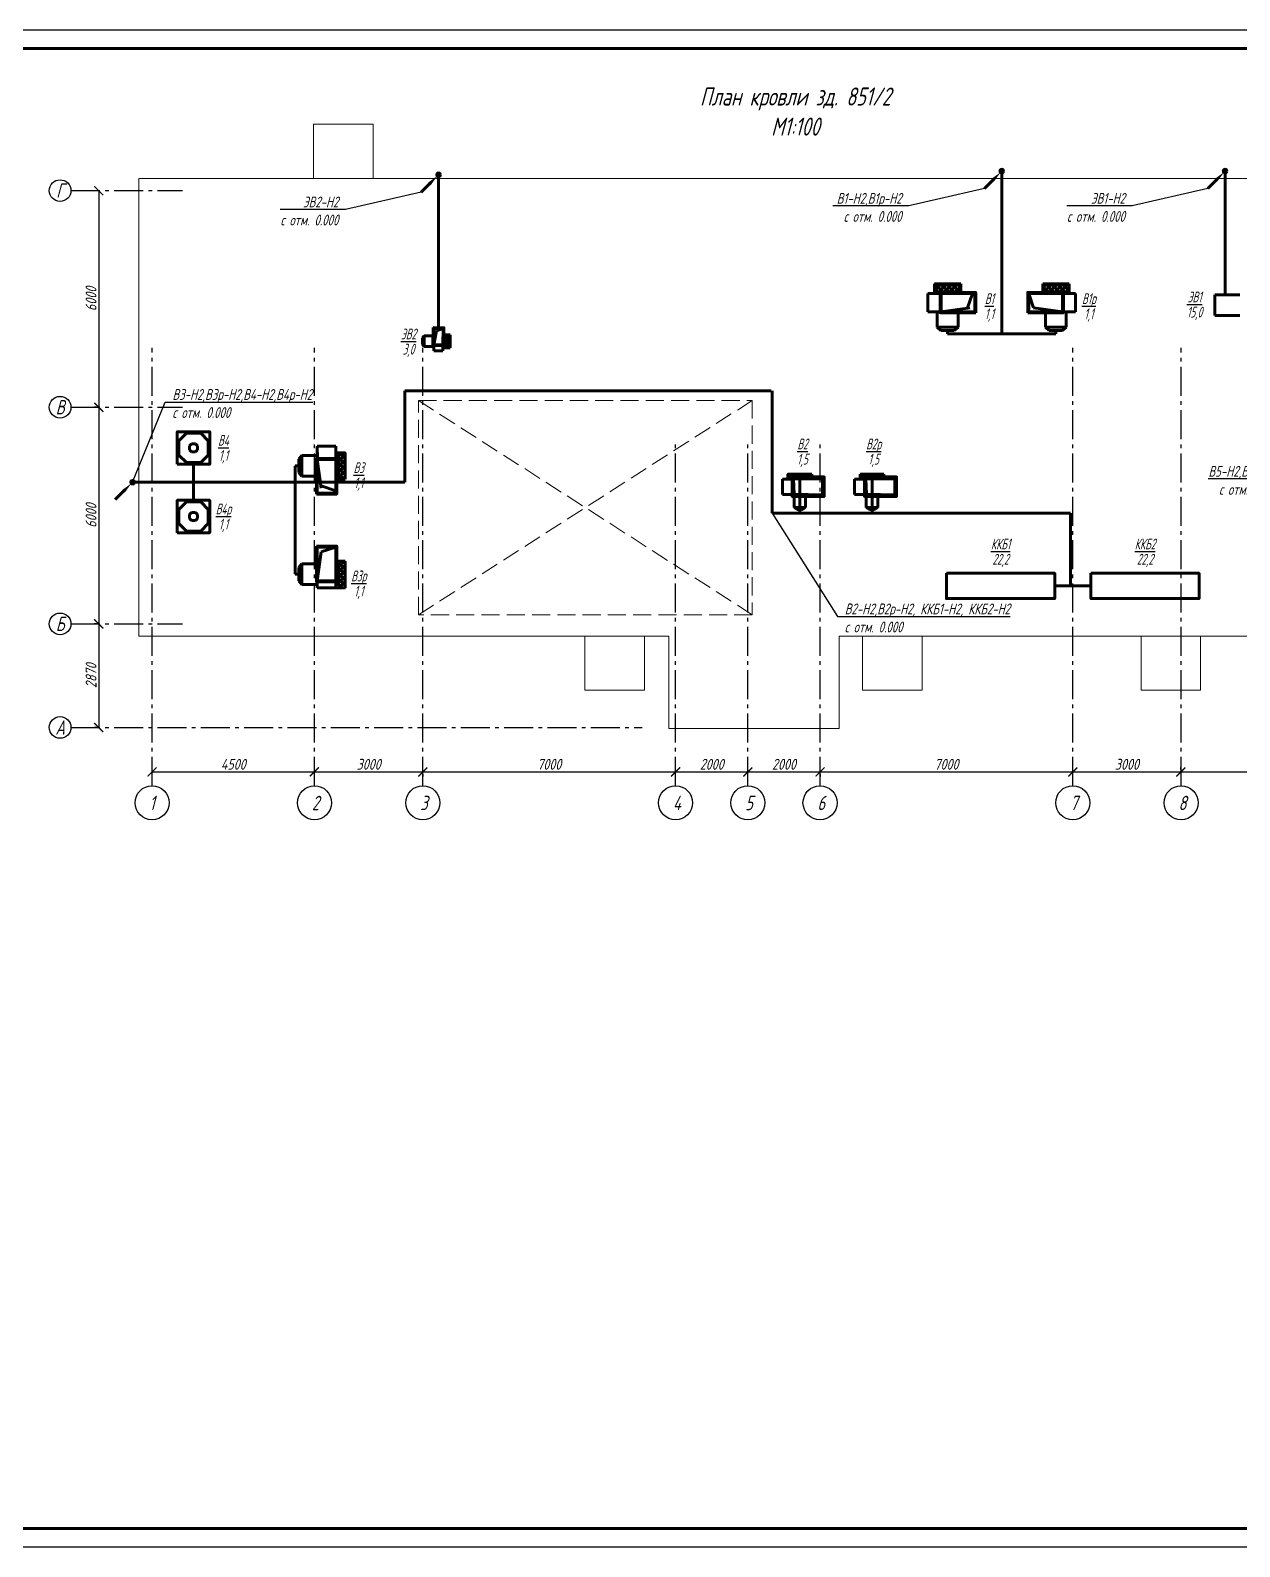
# Model space of a CAD drawing. Header units: millimetres. Extents: x -10490 to 5162, y -5053 to 76.
# Drawn here: x -4215.2 to -3880.2, y -814.1 to -394.1 of the extents above; entities that cross this region are included whole.
import ezdxf
from ezdxf import colors
from ezdxf.entities.mleader import LeaderData, LeaderLine
from ezdxf.math import Vec2, Vec3

# ---------------------------------------------------------------- set-up
doc = ezdxf.new("R2010")
doc.units = ezdxf.units.MM
doc.linetypes.add('GOST2.303 4', pattern=[7, 5, -2, 0])
doc.linetypes.add('gost6', pattern=[12, 8, -1.5, 1, -1.5])
doc.layers.get('Defpoints').update_dxf_attribs({"color": 33})
for name, color, linetype, lineweight in [('КаБель силовой (Вновь)', 1, 'Continuous', 60), ('Линия выноска', 137, 'Continuous', 25), ('Осевая', 4, 'gost6', 25), ('Размерная', 4, 'Continuous', 25), ('Рамка толстая', 7, 'Continuous', 60), ('Рамка тонкая', 5, 'Continuous', 25), ('Строительный', 251, 'Continuous', 13), ('Текст', 2, 'Continuous', 25), ('ЭлектрооБорудование (Вновь)', 160, 'Continuous', 60)]:
    doc.layers.add(name, color=color, linetype=linetype, lineweight=lineweight)
doc.styles.add('gost shx', font='gost.shx', dxfattribs={"oblique": 15})
doc.styles.add('SIMPLEX', font='simplex.shx', dxfattribs={"width": 0.7, "oblique": 15})
doc.styles.add('СИМПЛЕКС', font='simplex.shx', dxfattribs={"width": 0.7, "oblique": 15, "height": 500})
doc.dimstyles.new('ISO-25', dxfattribs={"dimtxt": 3, "dimasz": 2.5, "dimexe": 1.25, "dimexo": 0.625, "dimtad": 1, "dimtxsty": 'gost shx', "dimcen": 2.5, "dimclrt": 2, "dimadec": 0, "dimazin": 0, "dimtfac": 1, "dimtmove": 0, "dimatfit": 3, "dimfxl": 1, "dimarcsym": 0})

# ---------------------------------------------------------------- blocks, each defined once
blk = doc.blocks.new('A$C0CDB385D')
at = {"layer": 'Рамка толстая'}
for p, q in [((589, 415), (20, 415)), ((20, 5), (589, 5))]:
    blk.add_line(p, q, dxfattribs=at)
at = {"layer": 'Рамка тонкая'}
for p, q in [((594, 420), (0, 420)), ((0, 0), (594, 0))]:
    blk.add_line(p, q, dxfattribs=at)
blk = doc.blocks.new('_ArchTick')
at = {"color": 0, "linetype": 'ByBlock', "const_width": 0.15}
blk.add_lwpolyline([(-0.5, -0.5), (0.5, 0.5)], dxfattribs=at)
blk = doc.blocks.new('*D515')
at = {"layer": 'Defpoints', "color": 0, "lineweight": 30, "transparency": 16777216}
for p in [(-4181.46, -599.56), (-4136.51, -599.56), (-4136.51, -599.56)]:
    blk.add_point(p, dxfattribs=at)
at = {"layer": 'Размерная', "color": 0, "lineweight": -2, "transparency": 16777216}
for p, q in [((-4181.46, -598.93), (-4181.46, -598.31)), ((-4181.46, -599.56), (-4136.51, -599.56)), ((-4136.51, -598.93), (-4136.51, -598.31))]:
    blk.add_line(p, q, dxfattribs=at)
at = {"layer": 'Размерная', "color": 0, "lineweight": -2, "transparency": 16777216, "xscale": 2.5, "yscale": 2.5, "zscale": 2.5, "rotation": 180}
blk.add_blockref('_ArchTick', (-4181.46, -599.56), dxfattribs=at)
at = {"layer": 'Размерная', "color": 0, "lineweight": -2, "transparency": 16777216, "xscale": 2.5, "yscale": 2.5, "zscale": 2.5}
blk.add_blockref('_ArchTick', (-4136.51, -599.56), dxfattribs=at)
at = {"layer": 'Размерная', "color": 2, "transparency": 16777216, "insert": (-4158.98, -597.43), "char_height": 3, "attachment_point": 5, "style": 'gost shx'}
blk.add_mtext('4500', dxfattribs=at)
blk = doc.blocks.new('*D516')
at = {"layer": 'Defpoints', "color": 0, "lineweight": 30, "transparency": 16777216}
for p in [(-4136.51, -599.56), (-4106.46, -599.56), (-4106.46, -599.56)]:
    blk.add_point(p, dxfattribs=at)
at = {"layer": 'Размерная', "color": 0, "lineweight": -2, "transparency": 16777216}
for p, q in [((-4136.51, -598.93), (-4136.51, -598.31)), ((-4136.51, -599.56), (-4106.46, -599.56)), ((-4106.46, -598.93), (-4106.46, -598.31))]:
    blk.add_line(p, q, dxfattribs=at)
at = {"layer": 'Размерная', "color": 0, "lineweight": -2, "transparency": 16777216, "xscale": 2.5, "yscale": 2.5, "zscale": 2.5, "rotation": 180}
blk.add_blockref('_ArchTick', (-4136.51, -599.56), dxfattribs=at)
at = {"layer": 'Размерная', "color": 0, "lineweight": -2, "transparency": 16777216, "xscale": 2.5, "yscale": 2.5, "zscale": 2.5}
blk.add_blockref('_ArchTick', (-4106.46, -599.56), dxfattribs=at)
at = {"layer": 'Размерная', "color": 2, "transparency": 16777216, "insert": (-4121.48, -597.43), "char_height": 3, "attachment_point": 5, "style": 'gost shx'}
blk.add_mtext('3000', dxfattribs=at)
blk = doc.blocks.new('*D517')
at = {"layer": 'Defpoints', "color": 0, "lineweight": 30, "transparency": 16777216}
for p in [(-4106.46, -599.56), (-4036.46, -599.56), (-4036.46, -599.56)]:
    blk.add_point(p, dxfattribs=at)
at = {"layer": 'Размерная', "color": 0, "lineweight": -2, "transparency": 16777216}
for p, q in [((-4106.46, -599.56), (-4036.46, -599.56)), ((-4106.46, -600.18), (-4106.46, -600.81)), ((-4036.46, -598.93), (-4036.46, -598.31))]:
    blk.add_line(p, q, dxfattribs=at)
at = {"layer": 'Размерная', "color": 0, "lineweight": -2, "transparency": 16777216, "xscale": 2.5, "yscale": 2.5, "zscale": 2.5, "rotation": 180}
blk.add_blockref('_ArchTick', (-4106.46, -599.56), dxfattribs=at)
at = {"layer": 'Размерная', "color": 0, "lineweight": -2, "transparency": 16777216, "xscale": 2.5, "yscale": 2.5, "zscale": 2.5}
blk.add_blockref('_ArchTick', (-4036.46, -599.56), dxfattribs=at)
at = {"layer": 'Размерная', "color": 2, "transparency": 16777216, "insert": (-4071.46, -597.43), "char_height": 3, "attachment_point": 5, "style": 'gost shx'}
blk.add_mtext('7000', dxfattribs=at)
blk = doc.blocks.new('*D518')
at = {"layer": 'Defpoints', "color": 0, "lineweight": 30, "transparency": 16777216}
for p in [(-4036.46, -599.56), (-4016.46, -599.56), (-4016.46, -599.56)]:
    blk.add_point(p, dxfattribs=at)
at = {"layer": 'Размерная', "color": 0, "lineweight": -2, "transparency": 16777216}
for p, q in [((-4036.46, -598.93), (-4036.46, -598.31)), ((-4036.46, -599.56), (-4016.46, -599.56)), ((-4016.46, -598.93), (-4016.46, -598.31))]:
    blk.add_line(p, q, dxfattribs=at)
at = {"layer": 'Размерная', "color": 0, "lineweight": -2, "transparency": 16777216, "xscale": 2.5, "yscale": 2.5, "zscale": 2.5, "rotation": 180}
blk.add_blockref('_ArchTick', (-4036.46, -599.56), dxfattribs=at)
at = {"layer": 'Размерная', "color": 0, "lineweight": -2, "transparency": 16777216, "xscale": 2.5, "yscale": 2.5, "zscale": 2.5}
blk.add_blockref('_ArchTick', (-4016.46, -599.56), dxfattribs=at)
at = {"layer": 'Размерная', "color": 2, "transparency": 16777216, "insert": (-4026.46, -597.43), "char_height": 3, "attachment_point": 5, "style": 'gost shx'}
blk.add_mtext('2000', dxfattribs=at)
blk = doc.blocks.new('*D519')
at = {"layer": 'Defpoints', "color": 0, "lineweight": 30, "transparency": 16777216}
for p in [(-4016.46, -599.56), (-3996.46, -599.56), (-3996.46, -599.56)]:
    blk.add_point(p, dxfattribs=at)
at = {"layer": 'Размерная', "color": 0, "lineweight": -2, "transparency": 16777216}
for p, q in [((-4016.46, -598.93), (-4016.46, -598.31)), ((-4016.46, -599.56), (-3996.46, -599.56)), ((-3996.46, -598.93), (-3996.46, -598.31))]:
    blk.add_line(p, q, dxfattribs=at)
at = {"layer": 'Размерная', "color": 0, "lineweight": -2, "transparency": 16777216, "xscale": 2.5, "yscale": 2.5, "zscale": 2.5, "rotation": 180}
blk.add_blockref('_ArchTick', (-4016.46, -599.56), dxfattribs=at)
at = {"layer": 'Размерная', "color": 0, "lineweight": -2, "transparency": 16777216, "xscale": 2.5, "yscale": 2.5, "zscale": 2.5}
blk.add_blockref('_ArchTick', (-3996.46, -599.56), dxfattribs=at)
at = {"layer": 'Размерная', "color": 2, "transparency": 16777216, "insert": (-4006.46, -597.43), "char_height": 3, "attachment_point": 5, "style": 'gost shx'}
blk.add_mtext('2000', dxfattribs=at)
blk = doc.blocks.new('*D520')
at = {"layer": 'Defpoints', "color": 0, "lineweight": 30, "transparency": 16777216}
for p in [(-3996.46, -599.56), (-3926.46, -599.56), (-3926.46, -599.56)]:
    blk.add_point(p, dxfattribs=at)
at = {"layer": 'Размерная', "color": 0, "lineweight": -2, "transparency": 16777216}
for p, q in [((-3996.46, -599.56), (-3926.46, -599.56)), ((-3996.46, -600.18), (-3996.46, -600.81)), ((-3926.46, -598.93), (-3926.46, -598.31))]:
    blk.add_line(p, q, dxfattribs=at)
at = {"layer": 'Размерная', "color": 0, "lineweight": -2, "transparency": 16777216, "xscale": 2.5, "yscale": 2.5, "zscale": 2.5, "rotation": 180}
blk.add_blockref('_ArchTick', (-3996.46, -599.56), dxfattribs=at)
at = {"layer": 'Размерная', "color": 0, "lineweight": -2, "transparency": 16777216, "xscale": 2.5, "yscale": 2.5, "zscale": 2.5}
blk.add_blockref('_ArchTick', (-3926.46, -599.56), dxfattribs=at)
at = {"layer": 'Размерная', "color": 2, "transparency": 16777216, "insert": (-3961.46, -597.43), "char_height": 3, "attachment_point": 5, "style": 'gost shx'}
blk.add_mtext('7000', dxfattribs=at)
blk = doc.blocks.new('*D521')
at = {"layer": 'Defpoints', "color": 0, "lineweight": 30, "transparency": 16777216}
for p in [(-3926.46, -599.56), (-3896.51, -599.56), (-3896.51, -599.56)]:
    blk.add_point(p, dxfattribs=at)
at = {"layer": 'Размерная', "color": 0, "lineweight": -2, "transparency": 16777216}
for p, q in [((-3926.46, -598.93), (-3926.46, -598.31)), ((-3926.46, -599.56), (-3896.51, -599.56)), ((-3896.51, -598.93), (-3896.51, -598.31))]:
    blk.add_line(p, q, dxfattribs=at)
at = {"layer": 'Размерная', "color": 0, "lineweight": -2, "transparency": 16777216, "xscale": 2.5, "yscale": 2.5, "zscale": 2.5, "rotation": 180}
blk.add_blockref('_ArchTick', (-3926.46, -599.56), dxfattribs=at)
at = {"layer": 'Размерная', "color": 0, "lineweight": -2, "transparency": 16777216, "xscale": 2.5, "yscale": 2.5, "zscale": 2.5}
blk.add_blockref('_ArchTick', (-3896.51, -599.56), dxfattribs=at)
at = {"layer": 'Размерная', "color": 2, "transparency": 16777216, "insert": (-3911.48, -597.43), "char_height": 3, "attachment_point": 5, "style": 'gost shx'}
blk.add_mtext('3000', dxfattribs=at)
blk = doc.blocks.new('*D522')
at = {"layer": 'Defpoints', "color": 0, "lineweight": 30, "transparency": 16777216}
for p in [(-3896.51, -599.56), (-3851.56, -599.56), (-3851.56, -599.56)]:
    blk.add_point(p, dxfattribs=at)
at = {"layer": 'Размерная', "color": 0, "lineweight": -2, "transparency": 16777216}
for p, q in [((-3896.51, -598.93), (-3896.51, -598.31)), ((-3896.51, -599.56), (-3851.56, -599.56)), ((-3851.56, -598.93), (-3851.56, -598.31))]:
    blk.add_line(p, q, dxfattribs=at)
at = {"layer": 'Размерная', "color": 0, "lineweight": -2, "transparency": 16777216, "xscale": 2.5, "yscale": 2.5, "zscale": 2.5, "rotation": 180}
blk.add_blockref('_ArchTick', (-3896.51, -599.56), dxfattribs=at)
at = {"layer": 'Размерная', "color": 0, "lineweight": -2, "transparency": 16777216, "xscale": 2.5, "yscale": 2.5, "zscale": 2.5}
blk.add_blockref('_ArchTick', (-3851.56, -599.56), dxfattribs=at)
at = {"layer": 'Размерная', "color": 2, "transparency": 16777216, "insert": (-3874.03, -597.43), "char_height": 3, "attachment_point": 5, "style": 'gost shx'}
blk.add_mtext('4500', dxfattribs=at)
blk = doc.blocks.new('*D523')
at = {"layer": 'Defpoints', "color": 0, "lineweight": 30, "transparency": 16777216}
for p in [(-4196.22, -438.57), (-4196.22, -498.57), (-4196.22, -498.57)]:
    blk.add_point(p, dxfattribs=at)
at = {"layer": 'Размерная', "color": 0, "lineweight": -2, "transparency": 16777216}
for p, q in [((-4196.84, -438.57), (-4197.47, -438.57)), ((-4196.22, -438.57), (-4196.22, -498.57)), ((-4196.84, -498.57), (-4197.47, -498.57))]:
    blk.add_line(p, q, dxfattribs=at)
at = {"layer": 'Размерная', "color": 0, "lineweight": -2, "transparency": 16777216, "xscale": 2.5, "yscale": 2.5, "zscale": 2.5}
for p, rotation in [((-4196.22, -438.57), 90), ((-4196.22, -498.57), 270)]:
    blk.add_blockref('_ArchTick', p, dxfattribs=dict(at, rotation=rotation))
at = {"layer": 'Размерная', "color": 2, "transparency": 16777216, "insert": (-4198.34, -468.57), "char_height": 3, "attachment_point": 5, "rotation": 90, "style": 'gost shx'}
blk.add_mtext('6000', dxfattribs=at)
blk = doc.blocks.new('*D524')
at = {"layer": 'Defpoints', "color": 0, "lineweight": 30, "transparency": 16777216}
for p in [(-4196.22, -498.57), (-4196.22, -558.57), (-4196.22, -558.57)]:
    blk.add_point(p, dxfattribs=at)
at = {"layer": 'Размерная', "color": 0, "lineweight": -2, "transparency": 16777216}
for p, q in [((-4196.84, -498.57), (-4197.47, -498.57)), ((-4196.22, -498.57), (-4196.22, -558.57)), ((-4196.84, -558.57), (-4197.47, -558.57))]:
    blk.add_line(p, q, dxfattribs=at)
at = {"layer": 'Размерная', "color": 0, "lineweight": -2, "transparency": 16777216, "xscale": 2.5, "yscale": 2.5, "zscale": 2.5}
for p, rotation in [((-4196.22, -498.57), 90), ((-4196.22, -558.57), 270)]:
    blk.add_blockref('_ArchTick', p, dxfattribs=dict(at, rotation=rotation))
at = {"layer": 'Размерная', "color": 2, "transparency": 16777216, "insert": (-4198.34, -528.57), "char_height": 3, "attachment_point": 5, "rotation": 90, "style": 'gost shx'}
blk.add_mtext('6000', dxfattribs=at)
blk = doc.blocks.new('*D525')
at = {"layer": 'Defpoints', "color": 0, "lineweight": 30, "transparency": 16777216}
for p in [(-4196.22, -558.57), (-4196.22, -587.25), (-4196.22, -587.25)]:
    blk.add_point(p, dxfattribs=at)
at = {"layer": 'Размерная', "color": 0, "lineweight": -2, "transparency": 16777216}
for p, q in [((-4196.84, -558.57), (-4197.47, -558.57)), ((-4196.22, -558.57), (-4196.22, -587.25)), ((-4196.84, -587.25), (-4197.47, -587.25))]:
    blk.add_line(p, q, dxfattribs=at)
at = {"layer": 'Размерная', "color": 0, "lineweight": -2, "transparency": 16777216, "xscale": 2.5, "yscale": 2.5, "zscale": 2.5}
for p, rotation in [((-4196.22, -558.57), 90), ((-4196.22, -587.25), 270)]:
    blk.add_blockref('_ArchTick', p, dxfattribs=dict(at, rotation=rotation))
at = {"layer": 'Размерная', "color": 2, "transparency": 16777216, "insert": (-4198.34, -572.91), "char_height": 3, "attachment_point": 5, "rotation": 90, "style": 'gost shx'}
blk.add_mtext('2870', dxfattribs=at)
blk = doc.blocks.new('_None')

msp = doc.modelspace()

# ---------------------------------------------------------------- hatches: boundary and pattern name
at = {"layer": 'КаБель силовой (Вновь)'}
for points in [[(-4101.61049, -434.14645, 1), (-4102.61049, -434.14645, 1)], [(-3945.62479, -433.14645, 1), (-3946.62479, -433.14645, 1)], [(-3883.77498, -433.14645, 1), (-3884.77498, -433.14645, 1)], [(-4186.35622, -519.3171, 1), (-4187.35622, -519.3171, 1)]]:
    msp.add_hatch(color=256, dxfattribs=at).paths.add_polyline_path(points)
at = {"layer": 'ЭлектрооБорудование (Вновь)', "ltscale": 10}
h = msp.add_hatch(dxfattribs=at)
h.set_pattern_fill('ANSI37', color=256, scale=0.338, angle=180, style=0)
h.set_pattern_definition([(225, (-5133.8494, -2410.8882), (0.75883164, -0.75883164), []), (315, (-5133.8494, -2410.8882), (0.75883164, 0.75883164), [])])
h.paths.add_polyline_path([(-3963.19179, -466.73961), (-3957.48479, -466.73961), (-3957.48479, -464.39961), (-3964.76479, -464.39961), (-3964.76479, -466.99961), (-3963.19179, -466.99961)])
h = msp.add_hatch(dxfattribs=at)
h.set_pattern_fill('ANSI37', color=256, scale=0.338, angle=180, style=0)
h.set_pattern_definition([(225, (-5135.0859, -2410.8882), (0.75883164, -0.75883164), []), (315, (-5135.0859, -2410.8882), (0.75883164, 0.75883164), [])])
h.paths.add_polyline_path([(-3929.05779, -466.73961), (-3934.76479, -466.73961), (-3934.76479, -464.39961), (-3927.48479, -464.39961), (-3927.48479, -466.99961), (-3929.05779, -466.99961)])
h = msp.add_hatch(dxfattribs=at)
h.set_pattern_fill('ANSI37', color=256, scale=0.26, angle=-90, style=0)
h.set_pattern_definition([(315, (-2626.5496, -2919.6391), (0.58371665, 0.58371665), []), (45, (-2626.5496, -2919.6391), (-0.58371665, 0.58371665), [])])
h.paths.add_polyline_path([(-4100.9025, -482.06415), (-4100.89829, -481.50677), (-4100.6483, -481.50866), (-4100.62553, -478.49374), (-4098.87558, -478.50696), (-4098.90256, -482.07926)])
h = msp.add_hatch(dxfattribs=at)
h.set_pattern_fill('ANSI37', color=256, scale=0.338, angle=90, style=0)
h.set_pattern_definition([(135, (-5799.4806, 657.9222), (-0.75883164, -0.75883164), []), (225, (-5799.4806, 657.9222), (0.75883164, -0.75883164), [])])
h.paths.add_polyline_path([(-4130.30817, -512.73548), (-4130.30817, -518.44248), (-4127.96817, -518.44248), (-4127.96817, -511.16248), (-4130.56817, -511.16248), (-4130.56817, -512.73548)])
h = msp.add_hatch(dxfattribs=at)
h.set_pattern_fill('ANSI37', color=256, scale=0.174828, angle=90, style=0)
h.set_pattern_definition([(135, (-5006.79286, 885.84905), (-0.39249912, -0.39249912), []), (225, (-5006.79286, 885.84905), (0.39249912, -0.39249912), [])])
h.paths.add_polyline_path([(-4004.18319, -517.85161), (-3998.75509, -517.85161), (-3998.75509, -517.11921), (-4005.36664, -517.11921), (-4005.36664, -518.46404), (-4004.18319, -518.46404)])
h = msp.add_hatch(dxfattribs=at)
h.set_pattern_fill('ANSI37', color=256, scale=0.174828, angle=90, style=0)
h.set_pattern_definition([(135, (-4986.79286, 885.84905), (-0.39249912, -0.39249912), []), (225, (-4986.79286, 885.84905), (0.39249912, -0.39249912), [])])
h.paths.add_polyline_path([(-3984.18319, -517.85161), (-3978.75509, -517.85161), (-3978.75509, -517.11921), (-3985.36664, -517.11921), (-3985.36664, -518.46404), (-3984.18319, -518.46404)])
h = msp.add_hatch(dxfattribs=at)
h.set_pattern_fill('ANSI37', color=256, scale=0.338, angle=90, style=0)
h.set_pattern_definition([(135, (-5799.4806, 659.1586), (-0.75883164, -0.75883164), []), (225, (-5799.4806, 659.1586), (0.75883164, -0.75883164), [])])
h.paths.add_polyline_path([(-4130.30817, -546.86948), (-4130.30817, -541.16248), (-4127.96817, -541.16248), (-4127.96817, -548.44248), (-4130.56817, -548.44248), (-4130.56817, -546.86948)])

# ---------------------------------------------------------------- linework, layer by layer
at = {"layer": 'КаБель силовой (Вновь)'}
for p, q in [((-4106.90492, -438.94088), (-4104.58537, -436.62132)), ((-4102.11049, -476.49747), (-4102.11049, -434.14645)), ((-3950.91921, -437.94088), (-3948.59966, -435.62132)), ((-3946.12479, -478.25213), (-3946.12479, -433.14645)), ((-3889.06941, -437.94088), (-3886.74985, -435.62132)), ((-3884.27498, -467.44449), (-3884.27498, -433.14645)), ((-3961.12479, -477.25213), (-3961.12479, -478.25213)), ((-3961.12479, -478.25213), (-3931.12479, -478.25213)), ((-3931.12479, -478.25213), (-3931.12479, -477.25213)), ((-4111.43912, -493.99022), (-4111.43912, -519.3171)), ((-4111.43911, -494.03059), (-4009.99271, -494.03059)), ((-4009.70445, -494.03058), (-4009.70445, -527.86922)), ((-4169.95622, -514.31756), (-4169.95622, -524.31756)), ((-4140.84209, -514.80248), (-4141.84209, -514.80248)), ((-4141.82068, -514.80248), (-4141.82068, -544.80248)), ((-4111.43912, -519.3171), (-4186.85622, -519.3171)), ((-4191.65065, -524.11153), (-4189.3311, -521.79197)), ((-4009.70445, -527.86921), (-3927.05427, -527.86921)), ((-4002.02979, -526.86921), (-4002.02979, -527.86921)), ((-3982.02979, -527.86921), (-3982.02979, -526.86921)), ((-3927.05427, -527.86921), (-3927.05427, -548.04645)), ((-4141.82069, -544.80248), (-4140.82069, -544.80248)), ((-3931.45622, -548.04645), (-3921.45622, -548.04645))]:
    msp.add_line(p, q, dxfattribs=at)
for centre in [(-4102.11049, -434.14645), (-3946.12479, -433.14645), (-3884.27498, -433.14645), (-4186.85622, -519.3171)]:
    msp.add_circle(centre, 0.5, dxfattribs=at)
for points in [[(-4104.93892, -436.26777), (-4104.23181, -436.97488), (-4102.46405, -434.5)], [(-3948.95321, -435.26777), (-3948.24611, -435.97488), (-3946.47834, -433.5)], [(-3887.10341, -435.26777), (-3886.3963, -435.97488), (-3884.62853, -433.5)], [(-4189.68465, -521.43842), (-4188.97754, -522.14553), (-4187.20978, -519.67065)]]:
    msp.add_solid(points, dxfattribs=at)
at = {"layer": 'Осевая'}
for p, q in [((-4203.92338, -438.54645), (-4173.03404, -438.54645)), ((-4181.45622, -603.38142), (-4181.45622, -482.10325)), ((-4136.45622, -603.38142), (-4136.45622, -482.10325)), ((-4106.45622, -603.38142), (-4106.45622, -482.10325)), ((-3926.45622, -603.38142), (-3926.45622, -482.10325)), ((-3896.45622, -603.38142), (-3896.45622, -482.10325)), ((-4203.92338, -498.54645), (-4173.03404, -498.54645)), ((-4195.09153, -498.56801), (-4195.09153, -498.56801)), ((-4036.45622, -603.38142), (-4036.45622, -507.70325)), ((-4016.45622, -603.38142), (-4016.45622, -507.70325)), ((-3996.45622, -603.38142), (-3996.45622, -507.70325)), ((-4203.92338, -558.54645), (-4173.03404, -558.54645)), ((-4203.92338, -587.24645), (-4045.7516, -587.24645))]:
    msp.add_line(p, q, dxfattribs=at)
at = {"layer": 'Рамка тонкая'}
for centre, radius in [((-4206.92338, -438.54645), 3), ((-4206.92338, -498.54645), 3), ((-4206.92338, -558.54645), 3), ((-4206.92338, -587.24645), 3), ((-4181.45622, -608.09986), 4.71844), ((-4136.45622, -608.09986), 4.71844), ((-4106.45622, -608.09986), 4.71844), ((-4036.45622, -608.09986), 4.71844), ((-4016.45622, -608.09986), 4.71844), ((-3996.45622, -608.09986), 4.71844), ((-3926.45622, -608.09986), 4.71844), ((-3896.45622, -608.09986), 4.71844)]:
    msp.add_circle(centre, radius, dxfattribs=at)
at = {"layer": 'Строительный', "linetype": 'GOST2.303 4'}
for p, q in [((-4107.70622, -496.64645), (-4015.20622, -556.04645)), ((-4107.70622, -556.04645), (-4015.20622, -496.64645))]:
    msp.add_line(p, q, dxfattribs=at)
at = {"layer": 'Строительный', "ltscale": 100}
for points in [[(-4120.26024, -435.14645), (-4120.26024, -420.14645), (-4136.76024, -420.14645), (-4136.76024, -435.14645)], [(-4185.15427, -435.14645), (-3847.65427, -435.14645), (-3847.65427, -561.94645), (-3991.15427, -561.94645), (-3991.15078, -587.54645), (-4038.35001, -587.54645), (-4038.35001, -561.93334), (-4185.15427, -561.94645), (-4185.15427, -435.14645)], [(-4061.56279, -561.94645), (-4061.56279, -576.94645), (-4045.06279, -576.94645), (-4045.06279, -561.93334)], [(-3984.70373, -561.94645), (-3984.70373, -576.94645), (-3968.20373, -576.94645), (-3968.20373, -561.94645)], [(-3907.55427, -561.94645), (-3907.55427, -576.94645), (-3891.05427, -576.94645), (-3891.05427, -561.94645)]]:
    msp.add_lwpolyline(points, dxfattribs=at)
at = {"layer": 'Строительный', "linetype": 'GOST2.303 4'}
msp.add_lwpolyline([(-4107.70622, -496.64645), (-4015.20622, -496.64645), (-4015.20622, -556.04645), (-4107.70622, -556.04645)], close=True, dxfattribs=at)
at = {"layer": 'ЭлектрооБорудование (Вновь)', "ltscale": 10}
for p, q in [((-3964.76479, -466.99961), (-3964.76479, -464.39961)), ((-3964.76479, -464.39961), (-3957.48479, -464.39961)), ((-3957.48479, -464.39961), (-3957.48479, -466.73961)), ((-3927.48479, -464.39961), (-3934.76479, -464.39961)), ((-3934.76479, -464.39961), (-3934.76479, -466.73961)), ((-3927.48479, -466.99961), (-3927.48479, -464.39961)), ((-3963.19179, -466.99841), (-3966.58479, -466.99841)), ((-3966.58479, -472.12161), (-3966.58479, -466.99961)), ((-3963.19179, -466.99961), (-3966.58479, -466.99961)), ((-3963.19179, -466.73961), (-3953.32479, -466.73961)), ((-3955.57082, -471.04544), (-3954.20299, -466.99961)), ((-3929.05779, -466.73961), (-3938.92479, -466.73961)), ((-3937.29695, -471.04544), (-3938.66479, -466.99961)), ((-3929.05779, -466.99841), (-3925.66479, -466.99841)), ((-3929.05779, -466.99961), (-3925.66479, -466.99961)), ((-3925.66479, -472.12041), (-3925.66479, -466.99841)), ((-3887.11672, -470.34619), (-3887.11672, -467.44449)), ((-3887.11672, -467.44449), (-3887.11672, -473.13183)), ((-3887.11672, -467.44449), (-3880.23716, -467.44449)), ((-3963.19179, -472.10599), (-3966.58479, -472.12161)), ((-3963.19179, -472.12161), (-3966.58479, -472.12161)), ((-3964.00379, -476.39961), (-3964.00379, -472.12161)), ((-3962.93179, -472.12161), (-3954.95262, -471.04544)), ((-3958.24579, -476.39961), (-3958.24579, -472.38161)), ((-3929.31779, -472.12161), (-3937.29695, -471.04544)), ((-3934.00379, -476.39961), (-3934.00379, -472.38161)), ((-3929.05779, -472.10599), (-3925.66479, -472.12161)), ((-3929.05779, -472.12161), (-3925.66479, -472.12161)), ((-3928.24579, -476.39961), (-3928.24579, -472.12161)), ((-3887.11672, -473.13183), (-3880.23716, -473.13183)), ((-4106.55163, -479.27895), (-4106.11492, -478.76564)), ((-4106.11492, -478.76564), (-4106.12596, -480.22725)), ((-4106.11492, -478.76564), (-4103.62781, -478.78443)), ((-4103.39633, -481.23789), (-4102.69931, -477.3751)), ((-4102.69931, -477.3751), (-4100.86242, -476.7569)), ((-4098.87558, -478.50696), (-4100.62553, -478.49374)), ((-4098.90239, -482.05686), (-4098.87558, -478.50696)), ((-3962.98625, -477.25213), (-3964.00379, -476.39961)), ((-3958.24579, -476.39961), (-3964.00379, -476.39961)), ((-3962.98625, -477.25213), (-3959.26332, -477.25213)), ((-3959.26332, -477.25213), (-3958.24579, -476.39961)), ((-3932.98625, -477.25213), (-3934.00379, -476.39961)), ((-3934.00379, -476.39961), (-3928.24579, -476.39961)), ((-3929.26332, -477.25213), (-3932.98625, -477.25213)), ((-3929.26332, -477.25213), (-3928.24579, -476.39961)), ((-4106.55163, -479.27895), (-4106.5659, -481.169)), ((-4106.5659, -481.169), (-4106.137, -481.68885)), ((-4106.137, -481.68885), (-4106.12596, -480.22725)), ((-4106.137, -481.68885), (-4103.3999, -481.70953)), ((-4103.4091, -482.92784), (-4103.39822, -481.48789)), ((-4103.4091, -482.92784), (-4100.90917, -482.94673)), ((-4100.90917, -482.94673), (-4100.89829, -481.50677)), ((-4100.9025, -482.06415), (-4098.90256, -482.07926)), ((-4174.03228, -507.84786), (-4174.03228, -511.78727)), ((-4174.03228, -507.84786), (-4174.03228, -511.78727)), ((-4171.92593, -505.74151), (-4167.98652, -505.74151)), ((-4171.92593, -505.74151), (-4167.98652, -505.74151)), ((-4165.88017, -507.84786), (-4165.88017, -511.78727)), ((-4165.88017, -507.84786), (-4165.88017, -511.78727)), ((-4171.07714, -509.2759), (-4171.07714, -510.35923)), ((-4171.07714, -509.2759), (-4171.07714, -510.35923)), ((-4171.07714, -510.35923), (-4170.49789, -510.93848)), ((-4171.07714, -510.35923), (-4170.49789, -510.93848)), ((-4170.49789, -508.69665), (-4169.41455, -508.69665)), ((-4170.49789, -508.69665), (-4169.41455, -508.69665)), ((-4170.49789, -510.93848), (-4169.41455, -510.93848)), ((-4170.49789, -510.93848), (-4169.41455, -510.93848)), ((-4168.83531, -509.2759), (-4168.83531, -510.35923)), ((-4168.83531, -509.2759), (-4168.83531, -510.35923)), ((-4140.82069, -512.94102), (-4139.96817, -511.92348)), ((-4139.96817, -511.92348), (-4135.69017, -511.92348)), ((-4139.96817, -517.68148), (-4139.96817, -511.92348)), ((-4135.69017, -512.73548), (-4135.69017, -509.34248)), ((-4135.67455, -512.73548), (-4135.69017, -509.34248)), ((-4130.56817, -509.34248), (-4135.69017, -509.34248)), ((-4130.56817, -512.73548), (-4130.56817, -509.34248)), ((-4130.56817, -511.16248), (-4127.96817, -511.16248)), ((-4130.56697, -512.73548), (-4130.56697, -509.34248)), ((-4127.96817, -511.16248), (-4127.96817, -518.44248)), ((-4171.92593, -513.89362), (-4167.98652, -513.89362)), ((-4171.92593, -513.89362), (-4167.98652, -513.89362)), ((-4140.82069, -512.94102), (-4140.82069, -516.66394)), ((-4135.69017, -512.99548), (-4134.614, -520.97464)), ((-4130.30817, -512.73548), (-4130.30817, -522.60248)), ((-4140.82069, -516.66394), (-4139.96817, -517.68148)), ((-4139.96817, -517.68148), (-4135.95017, -517.68148)), ((-4134.614, -520.35644), (-4130.56817, -521.72428)), ((-4127.96817, -518.44248), (-4130.30817, -518.44248)), ((-4004.18319, -518.46404), (-4006.89302, -518.46404)), ((-4006.89302, -518.46404), (-4006.89302, -522.70025)), ((-4005.36664, -517.11921), (-4005.36664, -518.46404)), ((-4005.36664, -517.11921), (-3998.75509, -517.11921)), ((-4003.58956, -522.59774), (-4003.78319, -518.34302)), ((-4002.06223, -517.11921), (-4002.02979, -526.86921)), ((-3998.75509, -517.11921), (-3998.75509, -518.19508)), ((-3984.18319, -518.46404), (-3986.89302, -518.46404)), ((-3986.89302, -518.46404), (-3986.89302, -522.70025)), ((-3985.36664, -517.11921), (-3985.36664, -518.46404)), ((-3985.36664, -517.11921), (-3978.75509, -517.11921)), ((-3983.6198, -522.62798), (-3983.78319, -518.34302)), ((-3982.05088, -517.11921), (-3982.01845, -526.86921)), ((-3978.75509, -517.11921), (-3978.75509, -518.19508)), ((-4171.92593, -524.74151), (-4167.98652, -524.74151)), ((-4171.92593, -524.74151), (-4167.98652, -524.74151)), ((-4004.18319, -522.70025), (-4006.89302, -522.70025)), ((-4003.66211, -526.27888), (-4003.66211, -523.26804)), ((-3995.78319, -522.84302), (-4003.58956, -522.59774)), ((-4000.45962, -526.27888), (-4000.45962, -523.26804)), ((-3984.18319, -522.70025), (-3986.89302, -522.70025)), ((-3983.66211, -526.27888), (-3983.66211, -523.26804)), ((-3975.78319, -522.84302), (-3983.6198, -522.62798)), ((-3980.45962, -526.27888), (-3980.45962, -523.26804)), ((-4174.03228, -526.84786), (-4174.03228, -530.78727)), ((-4174.03228, -526.84786), (-4174.03228, -530.78727)), ((-4171.07714, -528.2759), (-4171.07714, -529.35923)), ((-4171.07714, -528.2759), (-4171.07714, -529.35923)), ((-4170.49789, -527.69665), (-4169.41455, -527.69665)), ((-4170.49789, -527.69665), (-4169.41455, -527.69665)), ((-4168.83531, -528.2759), (-4168.83531, -529.35923)), ((-4168.83531, -528.2759), (-4168.83531, -529.35923)), ((-4165.88017, -526.84786), (-4165.88017, -530.78727)), ((-4165.88017, -526.84786), (-4165.88017, -530.78727)), ((-4002.78941, -526.86921), (-4003.66211, -526.27888)), ((-4003.66211, -526.27888), (-4000.45962, -526.27888)), ((-4001.33232, -526.86921), (-4002.78941, -526.86921)), ((-4002.78941, -526.86921), (-4001.33232, -526.86921)), ((-4001.33232, -526.86921), (-4000.45962, -526.27888)), ((-3982.78941, -526.86921), (-3983.66211, -526.27888)), ((-3983.66211, -526.27888), (-3980.45962, -526.27888)), ((-3981.33232, -526.86921), (-3982.78941, -526.86921)), ((-3982.78941, -526.86921), (-3981.33232, -526.86921)), ((-3981.33232, -526.86921), (-3980.45962, -526.27888)), ((-4171.92593, -532.89362), (-4167.98652, -532.89362)), ((-4171.92593, -532.89362), (-4167.98652, -532.89362)), ((-4171.07714, -529.35923), (-4170.49789, -529.93848)), ((-4171.07714, -529.35923), (-4170.49789, -529.93848)), ((-4170.49789, -529.93848), (-4169.41455, -529.93848)), ((-4170.49789, -529.93848), (-4169.41455, -529.93848)), ((-4134.614, -538.63031), (-4130.56817, -537.26248)), ((-4130.30817, -546.86948), (-4130.30817, -537.00248)), ((-4135.69017, -546.60948), (-4134.614, -538.63031)), ((-4127.96817, -541.16248), (-4130.30817, -541.16248)), ((-4127.96817, -548.60839), (-4127.96817, -541.16248)), ((-4140.82069, -542.94102), (-4139.96817, -541.92348)), ((-4140.82069, -546.66394), (-4140.82069, -542.94102)), ((-4139.96817, -541.92348), (-4135.95017, -541.92348)), ((-4139.96817, -541.92348), (-4139.96817, -547.68148)), ((-4140.82069, -546.66394), (-4139.96817, -547.68148)), ((-4139.96817, -547.68148), (-4135.69017, -547.68148)), ((-4135.69017, -546.86948), (-4135.69017, -548.60839)), ((-4135.69017, -548.60839), (-4127.96817, -548.60839)), ((-4130.56817, -546.86948), (-4130.56817, -548.60839)), ((-4130.56697, -546.86948), (-4130.56697, -548.60839))]:
    msp.add_line(p, q, dxfattribs=at)
for points in [[(-3953.32479, -472.38161), (-3963.19179, -472.38161), (-3963.19179, -466.73961), (-3953.32479, -466.73961)], [(-3953.58479, -472.12161), (-3962.93179, -472.12161), (-3962.93179, -466.99961), (-3953.58479, -466.99961)], [(-3938.92479, -472.38161), (-3929.05779, -472.38161), (-3929.05779, -466.73961), (-3938.92479, -466.73961)], [(-3938.66479, -472.12161), (-3929.31779, -472.12161), (-3929.31779, -466.99961), (-3938.66479, -466.99961)], [(-4103.61045, -476.48614), (-4103.64822, -481.486), (-4100.6483, -481.50866), (-4100.61053, -476.5088)], [(-4103.36234, -476.73802), (-4103.39633, -481.23789), (-4100.89641, -481.25678), (-4100.86242, -476.7569)], [(-4174.45622, -514.31756), (-4165.45622, -514.31756), (-4165.45622, -505.31756), (-4174.45622, -505.31756)], [(-4174.45622, -514.31756), (-4165.45622, -514.31756), (-4165.45622, -505.31756), (-4174.45622, -505.31756)], [(-4135.95017, -522.60248), (-4135.95017, -512.73548), (-4130.30817, -512.73548), (-4130.30817, -522.60248)], [(-4135.69017, -522.34248), (-4135.69017, -512.99548), (-4130.56817, -512.99548), (-4130.56817, -522.34248)], [(-4004.18319, -517.85161), (-4004.18319, -523.26804), (-3995.27331, -523.26804), (-3995.27331, -517.85161)], [(-4003.78319, -518.34302), (-4003.78319, -522.84302), (-3995.78319, -522.84302), (-3995.78319, -518.34302)], [(-3984.18319, -517.85161), (-3984.18319, -523.26804), (-3975.27331, -523.26804), (-3975.27331, -517.85161)], [(-3983.78319, -518.34302), (-3983.78319, -522.84302), (-3975.78319, -522.84302), (-3975.78319, -518.34302)], [(-4174.45622, -533.31756), (-4165.45622, -533.31756), (-4165.45622, -524.31756), (-4174.45622, -524.31756)], [(-4174.45622, -533.31756), (-4165.45622, -533.31756), (-4165.45622, -524.31756), (-4174.45622, -524.31756)], [(-4135.95017, -537.00248), (-4135.95017, -546.86948), (-4130.30817, -546.86948), (-4130.30817, -537.00248)], [(-4135.69017, -537.26248), (-4135.69017, -546.60948), (-4130.56817, -546.60948), (-4130.56817, -537.26248)], [(-3961.45622, -544.54645), (-3931.45622, -544.54645), (-3931.45622, -551.54645), (-3961.45622, -551.54645)], [(-3921.45622, -544.54645), (-3891.45622, -544.54645), (-3891.45622, -551.54645), (-3921.45622, -551.54645)]]:
    msp.add_lwpolyline(points, close=True, dxfattribs=at)
for points in [[(-4171.92593, -505.74151), (-4174.03228, -507.84786)], [(-4171.92593, -505.74151), (-4174.03228, -507.84786)], [(-4165.88017, -507.84786), (-4167.98652, -505.74151)], [(-4165.88017, -507.84786), (-4167.98652, -505.74151)], [(-4174.03228, -511.78727), (-4171.92593, -513.89362)], [(-4174.03228, -511.78727), (-4171.92593, -513.89362)], [(-4174.03228, -511.78727), (-4171.92593, -513.89362)], [(-4174.03228, -511.78727), (-4171.92593, -513.89362)], [(-4170.49789, -508.69665), (-4171.07714, -509.2759)], [(-4170.49789, -508.69665), (-4171.07714, -509.2759)], [(-4168.83531, -509.2759), (-4169.41455, -508.69665)], [(-4168.83531, -509.2759), (-4169.41455, -508.69665)], [(-4169.41455, -510.93848), (-4168.83531, -510.35923)], [(-4169.41455, -510.93848), (-4168.83531, -510.35923)], [(-4167.98652, -513.89362), (-4165.88017, -511.78727)], [(-4167.98652, -513.89362), (-4165.88017, -511.78727)], [(-4171.92593, -524.74151), (-4174.03228, -526.84786)], [(-4171.92593, -524.74151), (-4174.03228, -526.84786)], [(-4165.88017, -526.84786), (-4167.98652, -524.74151)], [(-4165.88017, -526.84786), (-4167.98652, -524.74151)], [(-4170.49789, -527.69665), (-4171.07714, -528.2759)], [(-4170.49789, -527.69665), (-4171.07714, -528.2759)], [(-4168.83531, -528.2759), (-4169.41455, -527.69665)], [(-4168.83531, -528.2759), (-4169.41455, -527.69665)], [(-4174.03228, -530.78727), (-4171.92593, -532.89362)], [(-4174.03228, -530.78727), (-4171.92593, -532.89362)], [(-4174.03228, -530.78727), (-4171.92593, -532.89362)], [(-4174.03228, -530.78727), (-4171.92593, -532.89362)], [(-4169.41455, -529.93848), (-4168.83531, -529.35923)], [(-4169.41455, -529.93848), (-4168.83531, -529.35923)], [(-4167.98652, -532.89362), (-4165.88017, -530.78727)], [(-4167.98652, -532.89362), (-4165.88017, -530.78727)]]:
    msp.add_lwpolyline(points, dxfattribs=at)

# ---------------------------------------------------------------- block references
msp.add_blockref('A$C0CDB385D', (-4252.0436, -814.14684))

# ---------------------------------------------------------------- texts
at = {"layer": 'Текст', "style": 'SIMPLEX', "oblique": 15, "width": 0.7}
for s, p in [('1', (-4182.18897, -610.15365)), ('2', (-4137.18897, -610.15365)), ('3', (-4107.18897, -610.15365)), ('4', (-4037.18897, -610.15365)), ('5', (-4017.18897, -610.15365)), ('6', (-3997.18897, -610.15365)), ('7', (-3927.18897, -610.15365)), ('8', (-3897.18897, -610.15365))]:
    msp.add_text(s, height=4, dxfattribs=at).set_placement(p)
at = {"layer": 'Текст', "attachment_point": 5, "style": 'SIMPLEX'}
for s, insert, char_height, width in [('План кровли зд. 851/2 \\PМ1:100', (-4003.29156, -416.64683), 5, 338.8), ('Г', (-4206.92338, -438.54645), 4, 59), ('\\A1;{\\W0.6;\\SВ1/1,1;}', (-3949.55327, -470.56061), 3, 5.6507904), ('\\A1;{\\W0.6;\\SВ1р/1,1;}', (-3921.99968, -470.57352), 3, 5.6507904), ('\\A1;{\\W0.6;\\SЭВ1/15,0;}', (-3892.72382, -470.09947), 3, 5.6507904), ('\\A1;{\\W0.6;\\SЭВ2/3,0;}', (-4110.43659, -480.3683), 3, 5.6507904), ('В', (-4206.92338, -498.54645), 4, 59), ('\\A1;{\\W0.6;\\SВ4/1,1;}', (-4161.68471, -509.81756), 3, 5.6507904), ('\\A1;{\\W0.6;\\SВ2/1,5;}', (-4001.30816, -510.81194), 3, 5.6507904), ('\\A1;{\\W0.6;\\SВ2р/1,5;}', (-3981.60451, -510.82485), 3, 5.6507904), ('\\A1;{\\W0.6;\\SВ3/1,1;}', (-4124.19665, -517.37233), 3, 5.6507904), ('\\A1;{\\W0.6;\\SВ4р/1,1;}', (-4161.68471, -528.81756), 3, 5.6507904), ('\\A1;{\\W0.6;\\SККБ1/22,2;}', (-3946.45622, -538.54205), 3, 5.6507904), ('\\A1;{\\W0.6;\\SККБ2/22,2;}', (-3906.45622, -538.54205), 3, 5.6507904), ('\\A1;{\\W0.6;\\SВ3р/1,1;}', (-4124.19665, -547.37233), 3, 5.6507904), ('Б', (-4206.92338, -558.54645), 4, 59), ('А', (-4206.92338, -587.24645), 4, 59)]:
    msp.add_mtext(s, dxfattribs=dict(at, insert=insert, char_height=char_height, width=width))

# ---------------------------------------------------------------- dimensions: what is measured, and where the dimension line sits
at = {"layer": 'Размерная'}
for base, p1, p2, picture, middle in [((-4196.21968, -498.56801), (-4196.21968, -438.56801), (-4196.21968, -498.56801), '*D523', (-4198.34468, -468.56801)), ((-4196.21968, -558.56801), (-4196.21968, -498.56801), (-4196.21968, -558.56801), '*D524', (-4198.34468, -528.56801))]:
    dim = msp.add_linear_dim(base=base, p1=p1, p2=p2, angle=90, dimstyle='ISO-25', override={"dimlfac": 100, "dimrnd": 500, "dimblk1": 'ArchTick', "dimblk2": 'ArchTick', "dimsah": 1}, dxfattribs=at)
    dim.commit()
    dim.dimension.update_dxf_attribs({"geometry": picture, "text_midpoint": middle})
dim = msp.add_linear_dim(base=(-4196.21968, -587.24645), p1=(-4196.21968, -558.56801), p2=(-4196.21968, -587.24645), angle=90, text='2870', dimstyle='ISO-25', override={"dimlfac": 100, "dimrnd": 500, "dimblk1": 'ArchTick', "dimblk2": 'ArchTick', "dimsah": 1}, dxfattribs=at)
dim.commit()
dim.dimension.update_dxf_attribs({"geometry": '*D525', "text_midpoint": (-4198.34468, -572.90723)})
for base, p1, p2, picture, middle in [((-4136.50818, -599.55706), (-4181.45622, -599.55706), (-4136.50818, -599.55706), '*D515', (-4158.9822, -597.43206)), ((-4106.45622, -599.55706), (-4136.50818, -599.55706), (-4106.45622, -599.55706), '*D516', (-4121.4822, -597.43206)), ((-4036.45622, -599.55706), (-4106.45622, -599.55706), (-4036.45622, -599.55706), '*D517', (-4071.45622, -597.43206)), ((-4016.45622, -599.55706), (-4036.45622, -599.55706), (-4016.45622, -599.55706), '*D518', (-4026.45622, -597.43206)), ((-3996.45622, -599.55706), (-4016.45622, -599.55706), (-3996.45622, -599.55706), '*D519', (-4006.45622, -597.43206)), ((-3926.45622, -599.55706), (-3996.45622, -599.55706), (-3926.45622, -599.55706), '*D520', (-3961.45622, -597.43206)), ((-3896.50818, -599.55706), (-3926.45622, -599.55706), (-3896.50818, -599.55706), '*D521', (-3911.4822, -597.43206)), ((-3851.56014, -599.55706), (-3896.50818, -599.55706), (-3851.56014, -599.55706), '*D522', (-3874.03416, -597.43206))]:
    dim = msp.add_linear_dim(base=base, p1=p1, p2=p2, dimstyle='ISO-25', override={"dimlfac": 100, "dimrnd": 500, "dimblk1": 'ArchTick', "dimblk2": 'ArchTick', "dimsah": 1}, dxfattribs=at)
    dim.commit()
    dim.dimension.update_dxf_attribs({"geometry": picture, "text_midpoint": middle})

# ---------------------------------------------------------------- leaders
at = {"layer": 'Линия выноска'}
ml = msp.add_multileader_mtext('Standard', dxfattribs=at)
ml.set_content('ЭВ2-Н2\\Pс отм. 0.000', color=2, style='СИМПЛЕКС')
ml.set_leader_properties()
ml.set_arrow_properties(name='NONE')
ml.build(insert=Vec2(0, 0))
ml.multileader.update_dxf_attribs({"text_left_attachment_type": 6, "text_right_attachment_type": 6, "dogleg_length": 0, "arrow_head_size": 2})
ctx = ml.context
ctx.base_point, ctx.char_height, ctx.arrow_head_size, ctx.plane_origin = Vec3(-4153.69601, -443.79934), 3, 2, Vec3(-4153.32446, -477.98882)
ctx.left_attachment, ctx.right_attachment, ctx.text_align_type = 6, 6, 2
notes = []
notes.append((ctx, [(1, (1, 1, 0), (-4127.86011, -443.79934), (-1, 0), 0, [(0, [(-4106.90492, -438.94088)], 0, [])])]))
ctx.mtext.insert, ctx.mtext.alignment, ctx.mtext.flow_direction = Vec3(-4129.86011, -440.19934), 3, 5
ml = msp.add_multileader_mtext('Standard', dxfattribs=at)
ml.set_content('В1-Н2,В1р-Н2\\Pс отм. 0.000', color=2, style='СИМПЛЕКС')
ml.set_leader_properties()
ml.set_arrow_properties(name='NONE')
ml.build(insert=Vec2(0, 0))
ml.multileader.update_dxf_attribs({"text_left_attachment_type": 6, "text_right_attachment_type": 6, "dogleg_length": 0, "arrow_head_size": 2})
ctx = ml.context
ctx.base_point, ctx.char_height, ctx.arrow_head_size, ctx.plane_origin = Vec3(-3999.52514, -442.79934), 3, 2, Vec3(-3997.33876, -476.98882)
ctx.left_attachment, ctx.right_attachment, ctx.text_align_type = 6, 6, 2
notes.append((ctx, [(1, (1, 1, 0), (-3971.87441, -442.79934), (-1, 0), 0, [(0, [(-3950.91921, -437.94088)], 0, [])])]))
ctx.mtext.insert, ctx.mtext.alignment, ctx.mtext.flow_direction = Vec3(-3973.87441, -439.19934), 3, 5
ml = msp.add_multileader_mtext('Standard', dxfattribs=at)
ml.set_content('ЭВ1-Н2\\Pс отм. 0.000', color=2, style='СИМПЛЕКС')
ml.set_leader_properties()
ml.set_arrow_properties(name='NONE')
ml.build(insert=Vec2(0, 0))
ml.multileader.update_dxf_attribs({"text_left_attachment_type": 6, "text_right_attachment_type": 6, "dogleg_length": 0, "arrow_head_size": 2})
ctx = ml.context
ctx.base_point, ctx.char_height, ctx.arrow_head_size, ctx.plane_origin = Vec3(-3935.8605, -442.79934), 3, 2, Vec3(-3935.48895, -476.98882)
ctx.left_attachment, ctx.right_attachment, ctx.text_align_type = 6, 6, 2
notes.append((ctx, [(1, (1, 1, 0), (-3910.0246, -442.79934), (-1, 0), 0, [(0, [(-3889.06941, -437.94088)], 0, [])])]))
ctx.mtext.insert, ctx.mtext.alignment, ctx.mtext.flow_direction = Vec3(-3912.0246, -439.19934), 3, 5
ml = msp.add_multileader_mtext('Standard', dxfattribs=at)
ml.set_content('В3-Н2,В3р-Н2,В4-Н2,В4р-Н2\\Pс отм. 0.000', color=2, style='СИМПЛЕКС')
ml.set_leader_properties()
ml.set_arrow_properties(name='NONE')
ml.build(insert=Vec2(0, 0))
ml.multileader.update_dxf_attribs({"text_left_attachment_type": 6, "text_right_attachment_type": 6, "dogleg_length": 0, "arrow_head_size": 2})
ctx = ml.context
ctx.base_point, ctx.char_height, ctx.arrow_head_size, ctx.plane_origin = Vec3(-4177.8055, -497.11112), 3, 2, Vec3(-4142.70251, -527.4741)
ctx.left_attachment, ctx.right_attachment = 6, 6
notes.append((ctx, [(0, (1, 1, 0), (-4177.8055, -497.11112), (1, 0), 0, [(0, [(-4186.85622, -519.3171)], 0, [])])]))
ctx.mtext.insert, ctx.mtext.flow_direction = Vec3(-4175.8055, -493.51112), 5
ml = msp.add_multileader_mtext('Standard', dxfattribs=at)
ml.set_content('В5-Н2,В5р-Н2\\Pс отм. 0.000', color=2, style='СИМПЛЕКС')
ml.set_leader_properties()
ml.set_arrow_properties(name='NONE')
ml.build(insert=Vec2(0, 0))
ml.multileader.update_dxf_attribs({"text_left_attachment_type": 6, "text_right_attachment_type": 6, "dogleg_length": 0, "arrow_head_size": 2})
ctx = ml.context
ctx.base_point, ctx.char_height, ctx.arrow_head_size, ctx.plane_origin = Vec3(-3896.37398, -518.40785), 3, 2, Vec3(-3893.3876, -552.59733)
ctx.left_attachment, ctx.right_attachment, ctx.text_align_type = 6, 6, 2
notes.append((ctx, [(1, (1, 1, 0), (-3867.92325, -518.40785), (-1, 0), 0, [(0, [(-3850.4487, -508.64452)], 0, [])])]))
ctx.mtext.insert, ctx.mtext.alignment, ctx.mtext.flow_direction = Vec3(-3869.92325, -514.80785), 3, 5
ml = msp.add_multileader_mtext('Standard', dxfattribs=at)
ml.set_content('В2-Н2,В2р-Н2, ККБ1-Н2, ККБ2-Н2\\Pс отм. 0.000', color=2, style='СИМПЛЕКС')
ml.set_leader_properties()
ml.set_arrow_properties(name='NONE')
ml.build(insert=Vec2(0, 0))
ml.multileader.update_dxf_attribs({"text_left_attachment_type": 6, "text_right_attachment_type": 6, "dogleg_length": 0, "arrow_head_size": 2})
ctx = ml.context
ctx.base_point, ctx.char_height, ctx.arrow_head_size, ctx.plane_origin = Vec3(-3991.6092, -556.50252), 3, 2, Vec3(-3997.66743, -588.67428)
ctx.left_attachment, ctx.right_attachment = 6, 6
notes.append((ctx, [(0, (1, 1, 0), (-3991.6092, -556.50252), (1, 0), 0, [(0, [(-4009.70445, -527.86921)], 0, [])])]))
ctx.mtext.insert, ctx.mtext.flow_direction = Vec3(-3989.6092, -552.90252), 5
for ctx, leaders in notes:
    for number, flags, end, landing, length, lines in leaders:
        leader = LeaderData()
        leader.index, (leader.has_last_leader_line, leader.has_dogleg_vector, leader.attachment_direction) = number, flags
        leader.last_leader_point, leader.dogleg_vector, leader.dogleg_length = Vec3(end), Vec3(landing), length
        for number, points, colour, breaks in lines:
            line = LeaderLine()
            line.index, line.vertices, line.color, line.breaks = number, Vec3.list(points), colors.encode_raw_color(colour), breaks
            leader.lines.append(line)
        ctx.leaders.append(leader)

doc.saveas('drawing.dxf')
